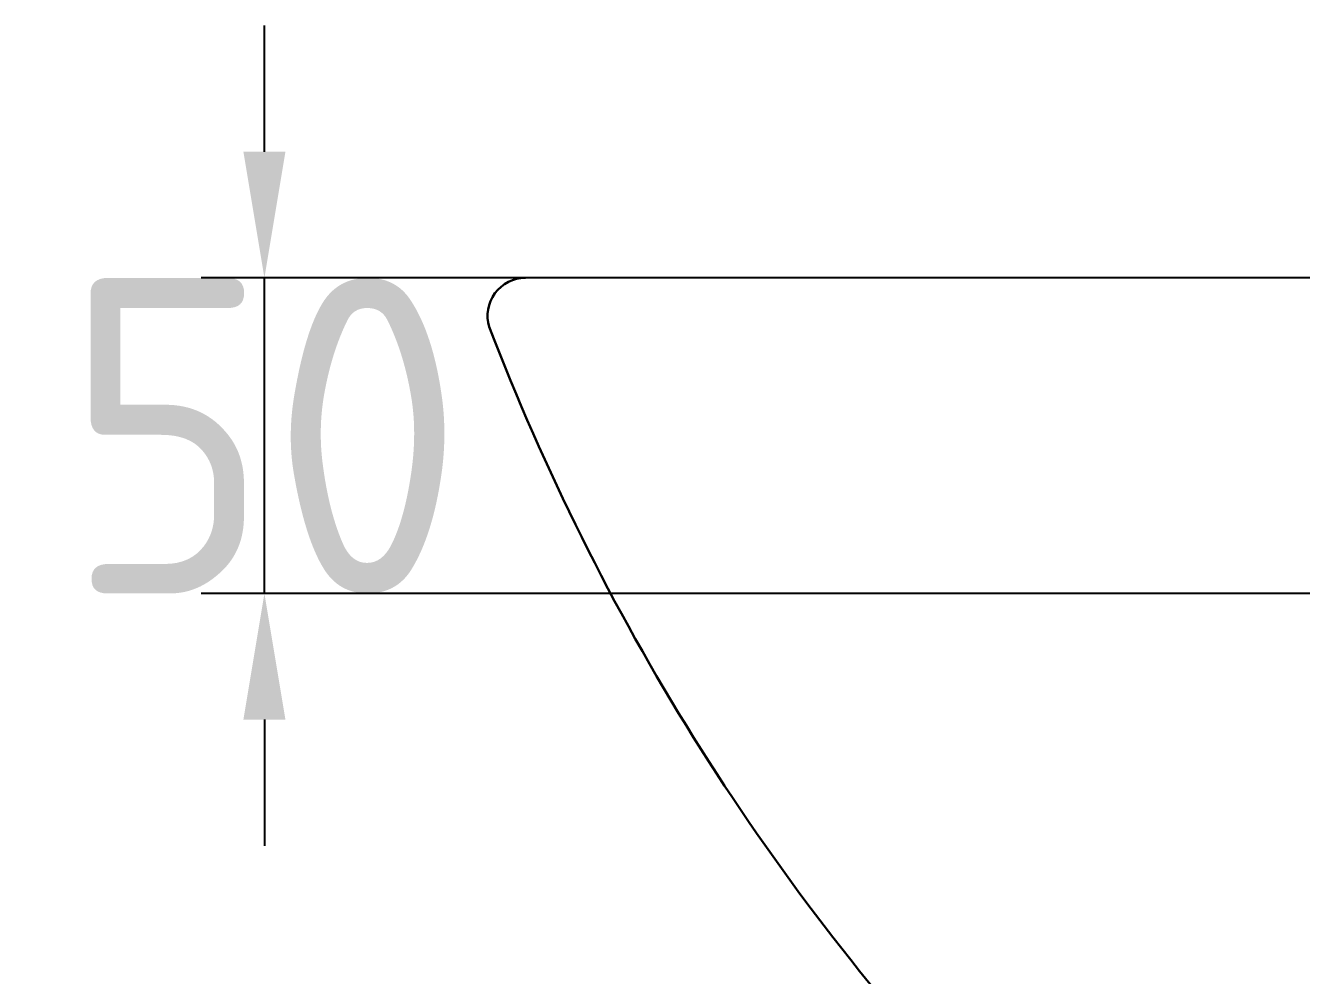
# Model space of a CAD drawing. Header units: millimetres. Extents: x 3662 to 6087, y -123 to 3307.
# Drawn here: x 4112.8 to 4315.1, y 1443.7 to 1594.3 of the extents above; entities that cross this region are included whole.
import ezdxf

# ---------------------------------------------------------------- set-up
doc = ezdxf.new("R2010")
doc.units = ezdxf.units.MM
doc.header["$LTSCALE"] = 0.1
doc.layers.add('c', color=4, linetype='Continuous', lineweight=30)
doc.styles.get("Standard").update_dxf_attribs({"font": 'isocp.shx', "bigfont": 'whgtxt.shx'})
doc.dimstyles.get("Standard").update_dxf_attribs({"dimscale": 10, "dimtxt": 3, "dimasz": 2, "dimexe": 1, "dimexo": 0, "dimgap": 1, "dimtad": 0, "dimtih": 1, "dimtoh": 1, "dimdec": 0, "dimdsep": 46, "dimtxsty": 'Standard', "dimcen": 2, "dimadec": 0, "dimazin": 0, "dimtfac": 1, "dimtdec": 4, "dimtmove": 0, "dimatfit": 3, "dimfxl": 0, "dimtolj": 1, "dimtzin": 0, "dimarcsym": 0})

# ---------------------------------------------------------------- blocks, each defined once
blk = doc.blocks.new('*D20')
at = {"color": 0, "lineweight": -2}
for p, q in [((4150.701637219304, 1574.286586128274), (4150.701637219304, 1594.286586128274)), ((4192.070203711701, 1554.286586128274), (4140.701637219304, 1554.286586128274)), ((4150.701637219304, 1504.286586128763), (4150.701637219304, 1554.286586128274)), ((4524.461661944727, 1504.286586128763), (4140.701637219304, 1504.286586128763)), ((4150.701637219304, 1484.286586128763), (4150.701637219304, 1464.286586128763))]:
    blk.add_line(p, q, dxfattribs=at)
at = {"color": 0}
for points in [[(4147.368303885971, 1574.286586128274), (4154.034970552637, 1574.286586128274), (4150.701637219304, 1554.286586128274)], [(4147.368303885971, 1484.286586128763), (4154.034970552637, 1484.286586128763), (4150.701637219304, 1504.286586128763)]]:
    blk.add_solid(points, dxfattribs=at)
at = {"layer": 'Defpoints', "color": 0}
for p in [(4150.701637219304, 1554.286586128274), (4192.070203711701, 1554.286586128274), (4524.461661944727, 1504.286586128763, -465.0698267636964)]:
    blk.add_point(p, dxfattribs=at)
at = {"color": 0, "insert": (4150.701637219303, 1529.286586128517), "char_height": 50, "attachment_point": 5}
blk.add_mtext('\\A1;50', dxfattribs=at)

msp = doc.modelspace()

# ---------------------------------------------------------------- linework, layer by layer
at = {"color": 7}
msp.add_line((4676.852668186996, 1554.286586129252), (4192.070203710781, 1554.286586128273), dxfattribs=at)
at = {"layer": 'c', "color": 7}
for centre, radius, start, end in [((4192.070203711414, 1548.286586128271), 6.000000000000001, 90, 197.1797042667468), ((4540.654090099599, 1682.339070652407), 379.4579140220863, 200.973986641615, 222.9519927982074)]:
    msp.add_arc(centre, radius, start, end, dxfattribs=at)

# ---------------------------------------------------------------- dimensions: what is measured, and where the dimension line sits
at = {"color": 0}
dim = msp.add_linear_dim(base=(4150.701637219304, 1554.286586128274), p1=(4524.461661944725, 1504.286586128762, -465.0698267636964), p2=(4192.070203711699, 1554.286586128273), angle=90, dimstyle='Standard', override={"dimtxt": 5, "dimgap": 2}, dxfattribs=at)
dim.commit()
dim.dimension.update_dxf_attribs({"geometry": '*D20', "text_midpoint": (4150.701637219303, 1529.286586128517), "dimtype": 160})

doc.saveas('drawing.dxf')
